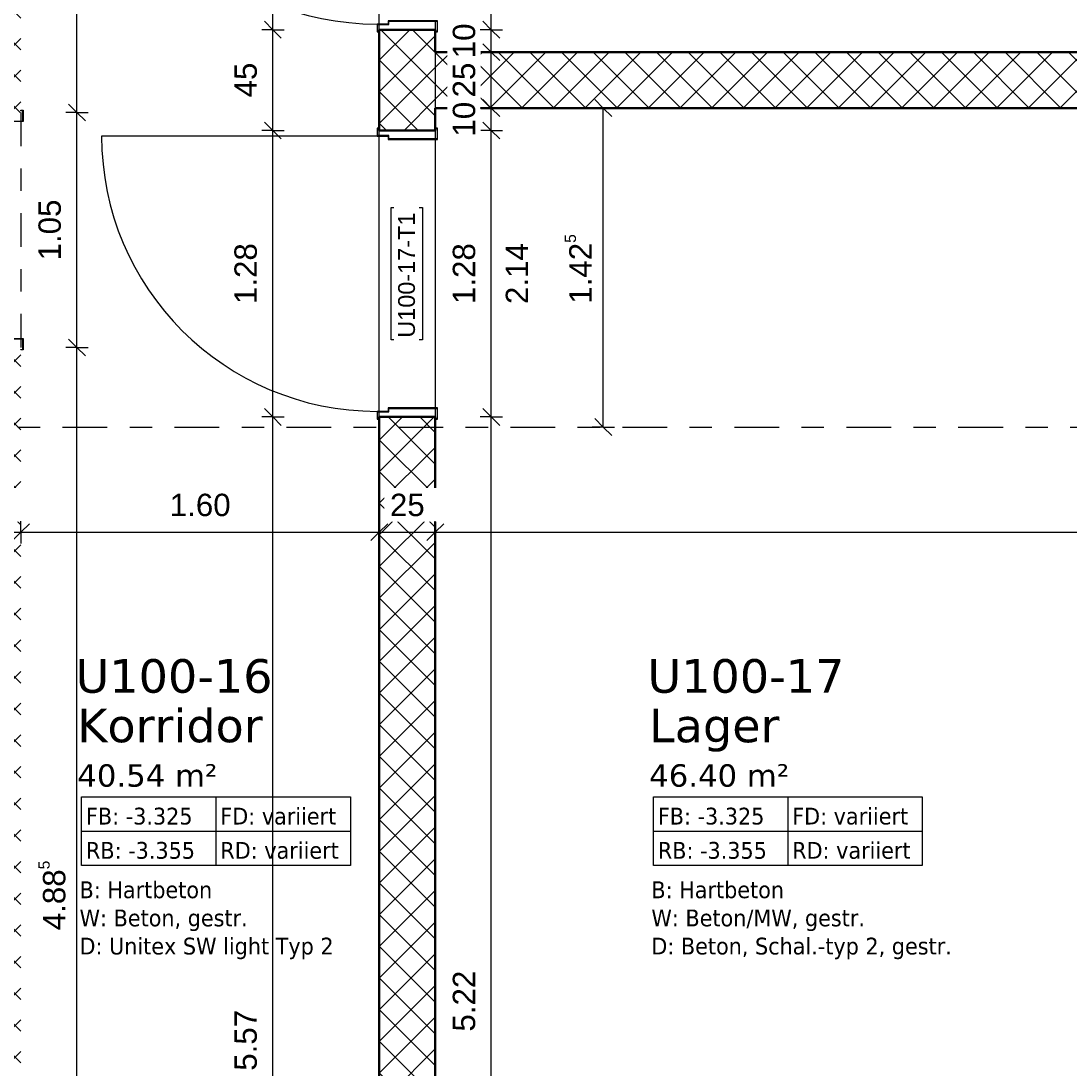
# Model space of a CAD drawing. Header units: metres. Extents: x -35.6 to 33, y -4 to 38.1.
# Drawn here: x 16.572 to 21.256, y 13.524 to 18.206 of the extents above; entities that cross this region are included whole.
import ezdxf

# ---------------------------------------------------------------- set-up
doc = ezdxf.new("R2010")
doc.units = ezdxf.units.M
doc.linetypes.add('_Rasterlinie_', pattern=[0.375, 0.2, -0.05, 0.075, -0.05])
doc.linetypes.add('Grundrissdarstellung Sturz', pattern=[0.25, 0.15, -0.05, 0, -0.05])
for name, color, linetype, lineweight in [('A-____-____-DIMS', 7, 'Continuous', 5), ('A-____-____-DIMS-50', 7, 'Continuous', 5), ('A-AREA-____-IDEN', 7, 'Continuous', 5), ('A-DOOR-____-IDEN', 7, 'Continuous', 5), ('A-DOOR-____-OTLN', 7, 'Continuous', 9), ('A-DOOR-FRAM-MCUT', 7, 'Continuous', 9), ('A-DOOR-OPNG-OTLN', 7, 'Continuous', 9), ('A-FLOR-____-OTLN', 7, 'Continuous', 9), ('A-WALL-____-MCUT', 7, 'Continuous', 35), ('A-WALL-____-PATT', 7, 'Continuous', 35), ('S-GRID-____-OTLN', 7, 'Continuous', 5)]:
    doc.layers.add(name, color=color, linetype=linetype, lineweight=lineweight)
doc.styles.add('Arial', font='arial.ttf', dxfattribs={"height": 0.1})
doc.styles.add('Arial_1', font='arial.ttf', dxfattribs={"height": 0.075})
doc.styles.add('Verdana_2', font='verdana.ttf', dxfattribs={"height": 0.1})
doc.styles.add('Verdana_3', font='verdana.ttf', dxfattribs={"width": 0.9, "height": 0.075})
doc.styles.add('Verdana_4', font='verdana.ttf', dxfattribs={"height": 0.15})
doc.dimstyles.new('Arial_2_00mm_fein', dxfattribs={"dimscale": 0.3048, "dimtxt": 0.102026, "dimasz": 0.246063, "dimexe": 0.164042, "dimexo": 0.0625, "dimgap": 0.123031, "dimtad": 1, "dimdec": 1, "dimlfac": 100, "dimrnd": 0.5, "dimdsep": 46, "dimtxsty": 'Arial', "dimblk1": 'OBLIQUE', "dimblk2": 'OBLIQUE', "dimsah": 1, "dimcen": 0.09, "dimazin": 0, "dimtfac": 1, "dimtdec": 4, "dimtix": 1, "dimtmove": 0, "dimatfit": 3, "dimfxl": 0.164042, "dimfxlon": 1, "dimtvp": 1, "dimtfill": 1, "dimtolj": 1, "dimtzin": 0, "dimarcsym": 2})
doc.dimstyles.new('Arial_2_00mm_fein_2', dxfattribs={"dimscale": 0.3048, "dimtxt": 0.102026, "dimasz": 0.246063, "dimexe": 0.164042, "dimexo": 0.0625, "dimgap": 0.123031, "dimtad": 1, "dimrnd": 0.005, "dimzin": 0, "dimdsep": 46, "dimtxsty": 'Arial', "dimblk1": 'OBLIQUE', "dimblk2": 'OBLIQUE', "dimsah": 1, "dimcen": 0.09, "dimazin": 0, "dimtfac": 1, "dimtdec": 4, "dimtix": 1, "dimtmove": 0, "dimatfit": 3, "dimfxl": 0.164042, "dimfxlon": 1, "dimtvp": 1, "dimtfill": 1, "dimtolj": 1, "dimtzin": 0, "dimarcsym": 2})
doc.dimstyles.new('SUB_Rohbau_fein', dxfattribs={"dimscale": 0.3048, "dimtxt": 0.102026, "dimasz": 0.246063, "dimexe": 0.164042, "dimexo": 0.0625, "dimgap": 0.123031, "dimtad": 1, "dimdec": 1, "dimlfac": 100, "dimrnd": 0.5, "dimdsep": 46, "dimtxsty": 'Arial', "dimblk1": 'OBLIQUE', "dimblk2": 'OBLIQUE', "dimsah": 1, "dimcen": 0.09, "dimazin": 0, "dimtfac": 1, "dimtdec": 4, "dimtix": 1, "dimtmove": 0, "dimatfit": 3, "dimfxl": 0.164042, "dimfxlon": 1, "dimtvp": 1, "dimtfill": 1, "dimtolj": 1, "dimtzin": 0, "dimarcsym": 2})
doc.dimstyles.new('SUB_Rohbau_fein_1', dxfattribs={"dimscale": 0.3048, "dimtxt": 0.102026, "dimasz": 0.246063, "dimexe": 0.164042, "dimexo": 0.0625, "dimgap": 0.123031, "dimtad": 1, "dimrnd": 0.005, "dimzin": 0, "dimdsep": 46, "dimtxsty": 'Arial', "dimblk1": 'OBLIQUE', "dimblk2": 'OBLIQUE', "dimsah": 1, "dimcen": 0.09, "dimazin": 0, "dimtfac": 1, "dimtdec": 4, "dimtix": 1, "dimtmove": 0, "dimatfit": 3, "dimfxl": 0.164042, "dimfxlon": 1, "dimtvp": 1, "dimtfill": 1, "dimtolj": 1, "dimtzin": 0, "dimarcsym": 2})
doc.dimstyles.new('SUB_Rohbau_fein_7', dxfattribs={"dimscale": 0.3048, "dimtxt": 0.102026, "dimasz": 0.246063, "dimexe": 0.164042, "dimexo": 0.0625, "dimgap": 0.123031, "dimtad": 1, "dimrnd": 0.005, "dimzin": 0, "dimdsep": 46, "dimtxsty": 'Arial', "dimblk1": 'OBLIQUE', "dimblk2": 'OBLIQUE', "dimsah": 1, "dimcen": 0.09, "dimazin": 0, "dimtfac": 1, "dimtdec": 4, "dimtix": 1, "dimtmove": 0, "dimatfit": 3, "dimfxl": 0.164042, "dimfxlon": 1, "dimtvp": 1, "dimtfill": 1, "dimtolj": 1, "dimtzin": 0, "dimarcsym": 2})
pattern_1 = [(45, (0, 0), (-0.07071068, 0.07071068), []), (135, (0, 0), (-0.07071068, -0.07071068), [])]

# ---------------------------------------------------------------- blocks, each defined once
blk = doc.blocks.new('TU DF 1 - Stahlzarge - stumpf einschlagend - ML - 1050 x 2140 - E30-selbstschliessend-31610304--01_UG_OK_FFB_AF_ro')
at = {"layer": 'A-DOOR-____-OTLN', "linetype": 'Grundrissdarstellung Sturz'}
for p, q in [((-0.525, 0.125), (0.525, 0.125)), ((-0.525, -0.125), (0.525, -0.125))]:
    blk.add_line(p, q, dxfattribs=at)
at = {"layer": 'A-DOOR-FRAM-MCUT'}
for p, q in [((-0.535, 0.135), (-0.485, 0.135)), ((-0.535, 0.125), (-0.535, 0.135)), ((-0.533, 0.125), (-0.535, 0.125)), ((-0.533, 0.133), (-0.533, 0.125)), ((-0.487, 0.133), (-0.533, 0.133)), ((-0.487, -0.083), (-0.487, 0.133)), ((-0.485, 0.135), (-0.485, -0.085)), ((0.485, 0.135), (0.535, 0.135)), ((0.485, -0.085), (0.485, 0.135)), ((0.487, 0.133), (0.487, -0.083)), ((0.533, 0.133), (0.487, 0.133)), ((0.533, 0.125), (0.533, 0.133)), ((0.535, 0.125), (0.533, 0.125)), ((0.535, 0.135), (0.535, 0.125)), ((-0.502, -0.083), (-0.487, -0.083)), ((-0.502, -0.133), (-0.502, -0.083)), ((-0.5, -0.085), (-0.5, -0.135)), ((-0.485, -0.085), (-0.5, -0.085)), ((0.5, -0.085), (0.485, -0.085)), ((0.487, -0.083), (0.502, -0.083)), ((0.5, -0.135), (0.5, -0.085)), ((0.502, -0.083), (0.502, -0.133)), ((-0.535, -0.125), (-0.533, -0.125)), ((-0.535, -0.135), (-0.535, -0.125)), ((-0.5, -0.135), (-0.535, -0.135)), ((-0.533, -0.125), (-0.533, -0.133)), ((-0.533, -0.133), (-0.502, -0.133)), ((0.535, -0.135), (0.5, -0.135)), ((0.502, -0.133), (0.533, -0.133)), ((0.533, -0.125), (0.535, -0.125)), ((0.533, -0.133), (0.533, -0.125)), ((0.535, -0.125), (0.535, -0.135))]:
    blk.add_line(p, q, dxfattribs=at)
at = {"layer": 'A-DOOR-OPNG-OTLN'}
blk.add_line((0.5, -0.135), (0.5, -1.135), dxfattribs=at)
blk.add_arc((0.5, -0.135), 1, 180, 270, dxfattribs=at)
blk = doc.blocks.new('TU DF 1 - Stahlzarge - stumpf einschlagend - ML - 1280 x 2140 - EI30-31636227--01_UG_OK_FFB_AF_ro')
at = {"layer": 'A-DOOR-FRAM-MCUT'}
for p, q in [((-0.615, 0.135), (-0.65, 0.135)), ((-0.65, 0.135), (-0.65, 0.125)), ((-0.65, 0.125), (-0.648, 0.125)), ((-0.648, 0.125), (-0.648, 0.133)), ((-0.648, 0.133), (-0.617, 0.133)), ((-0.617, 0.133), (-0.617, 0.083)), ((-0.615, 0.085), (-0.615, 0.135)), ((0.65, 0.135), (0.615, 0.135)), ((0.615, 0.135), (0.615, 0.085)), ((0.617, 0.083), (0.617, 0.133)), ((0.617, 0.133), (0.648, 0.133)), ((0.648, 0.133), (0.648, 0.125)), ((0.648, 0.125), (0.65, 0.125)), ((0.65, 0.125), (0.65, 0.135)), ((-0.617, 0.083), (-0.602, 0.083)), ((-0.6, 0.085), (-0.615, 0.085)), ((-0.602, 0.083), (-0.602, -0.133)), ((-0.6, -0.135), (-0.6, 0.085)), ((0.615, 0.085), (0.6, 0.085)), ((0.6, 0.085), (0.6, -0.135)), ((0.602, -0.133), (0.602, 0.083)), ((0.602, 0.083), (0.617, 0.083)), ((-0.648, -0.125), (-0.65, -0.125)), ((-0.65, -0.125), (-0.65, -0.135)), ((-0.65, -0.135), (-0.6, -0.135)), ((-0.648, -0.133), (-0.648, -0.125)), ((-0.602, -0.133), (-0.648, -0.133)), ((0.6, -0.135), (0.65, -0.135)), ((0.648, -0.133), (0.602, -0.133)), ((0.65, -0.125), (0.648, -0.125)), ((0.648, -0.125), (0.648, -0.133)), ((0.65, -0.135), (0.65, -0.125))]:
    blk.add_line(p, q, dxfattribs=at)
at = {"layer": 'A-DOOR-OPNG-OTLN'}
blk.add_line((0.615, 0.135), (0.615, 1.365), dxfattribs=at)
blk.add_arc((0.615, 0.135), 1.23, 90, 180, dxfattribs=at)
blk = doc.blocks.new('Beschriftung_Räume-SUB - OK_varriert-31033571--01_UG_OK_FFB_AF_ro')
at = {"layer": 'A-AREA-____-IDEN'}
for p, q in [((0, -0.01263), (0.024, -0.01263)), ((0, -0.018752), (0, -0.01263)), ((0.012, -0.01263), (0.012, -0.018752)), ((0.024, -0.01263), (0.024, -0.018752)), ((0, -0.015691), (0.024, -0.015691)), ((0.024, -0.018752), (0, -0.018752))]:
    blk.add_line(p, q, dxfattribs=at)
blk = doc.blocks.new('DIMBLOCK318--01_UG_OK_FFB_AF_ro')
at = {"layer": 'A-____-____-DIMS-50'}
for p, q in [((18.672, 16.4366), (18.6345, 16.4741)), ((18.672, 16.4366), (18.622, 16.4366)), ((18.672, 11.2166), (18.672, 16.4366)), ((18.672, 16.4366), (18.7095, 16.3991)), ((18.672, 16.4366), (18.722, 16.4366)), ((18.672, 11.2166), (18.6345, 11.2541)), ((18.672, 11.2166), (18.622, 11.2166)), ((18.672, 11.2166), (18.7095, 11.1791)), ((18.672, 11.2166), (18.722, 11.2166))]:
    blk.add_line(p, q, dxfattribs=at)
at = {"layer": 'A-____-____-DIMS-50', "color": 0, "insert": (18.5, 13.6909), "char_height": 0.1, "width": 0.325653, "attachment_point": 1, "rotation": 90, "line_spacing_factor": 0.941778, "style": 'Arial', "bg_fill": 3, "box_fill_scale": 1.25, "bg_fill_color": 256, "bg_fill_true_color": 13158600, "bg_fill_transparency": 0}
blk.add_mtext('5.22', dxfattribs=at)
blk = doc.blocks.new('_Oblique')
at = {"color": 0, "linetype": 'ByBlock', "lineweight": -2}
blk.add_line((-0.5, -0.5), (0.5, 0.5), dxfattribs=at)
blk = doc.blocks.new('DIMBLOCK319--01_UG_OK_FFB_AF_ro')
at = {"layer": 'A-____-____-DIMS-50'}
for p, q in [((18.672, 17.7166), (18.6345, 17.7541)), ((18.672, 17.7166), (18.622, 17.7166)), ((18.672, 16.4366), (18.672, 17.7166)), ((18.672, 17.7166), (18.7095, 17.6791)), ((18.672, 17.7166), (18.722, 17.7166)), ((18.672, 16.4366), (18.6345, 16.4741)), ((18.672, 16.4366), (18.622, 16.4366)), ((18.672, 16.4366), (18.7095, 16.3991)), ((18.672, 16.4366), (18.722, 16.4366))]:
    blk.add_line(p, q, dxfattribs=at)
at = {"layer": 'A-____-____-DIMS-50', "color": 0, "char_height": 0.1, "width": 0.325653, "attachment_point": 1, "rotation": 90, "line_spacing_factor": 0.941778, "style": 'Arial', "bg_fill": 3, "box_fill_scale": 1.25, "bg_fill_color": 256, "bg_fill_true_color": 13158600, "bg_fill_transparency": 0}
for s, insert in [('1.28', (18.5, 16.9409)), ('2.14', (18.7366, 16.9409))]:
    blk.add_mtext(s, dxfattribs=dict(at, insert=insert))
blk = doc.blocks.new('DIMBLOCK320--01_UG_OK_FFB_AF_ro')
at = {"layer": 'A-____-____-DIMS-50'}
for p, q in [((18.672, 17.8166), (18.6345, 17.8541)), ((18.672, 17.8166), (18.622, 17.8166)), ((18.672, 17.7166), (18.672, 17.8166)), ((18.672, 17.8166), (18.7095, 17.7791)), ((18.672, 17.8166), (18.722, 17.8166)), ((18.672, 17.7166), (18.6345, 17.7541)), ((18.672, 17.7166), (18.622, 17.7166)), ((18.672, 17.7166), (18.7095, 17.6791)), ((18.672, 17.7166), (18.722, 17.7166))]:
    blk.add_line(p, q, dxfattribs=at)
at = {"layer": 'A-____-____-DIMS-50', "color": 0, "insert": (18.5, 17.689), "char_height": 0.1, "width": 0.186088, "attachment_point": 1, "rotation": 90, "line_spacing_factor": 0.941778, "style": 'Arial', "bg_fill": 3, "box_fill_scale": 1.25, "bg_fill_color": 256, "bg_fill_true_color": 13158600, "bg_fill_transparency": 0}
blk.add_mtext('10', dxfattribs=at)
blk = doc.blocks.new('DIMBLOCK321--01_UG_OK_FFB_AF_ro')
at = {"layer": 'A-____-____-DIMS-50'}
for p, q in [((18.672, 18.0666), (18.6345, 18.1041)), ((18.672, 18.0666), (18.622, 18.0666)), ((18.672, 17.8166), (18.672, 18.0666)), ((18.672, 18.0666), (18.7095, 18.0291)), ((18.672, 18.0666), (18.722, 18.0666)), ((18.672, 17.8166), (18.6345, 17.8541)), ((18.672, 17.8166), (18.622, 17.8166)), ((18.672, 17.8166), (18.7095, 17.7791)), ((18.672, 17.8166), (18.722, 17.8166))]:
    blk.add_line(p, q, dxfattribs=at)
at = {"layer": 'A-____-____-DIMS-50', "color": 0, "insert": (18.5, 17.864), "char_height": 0.1, "width": 0.186088, "attachment_point": 1, "rotation": 90, "line_spacing_factor": 0.941778, "style": 'Arial', "bg_fill": 3, "box_fill_scale": 1.25, "bg_fill_color": 256, "bg_fill_true_color": 13158600, "bg_fill_transparency": 0}
blk.add_mtext('25', dxfattribs=at)
blk = doc.blocks.new('DIMBLOCK322--01_UG_OK_FFB_AF_ro')
at = {"layer": 'A-____-____-DIMS-50'}
for p, q in [((18.672, 18.1666), (18.6345, 18.2041)), ((18.672, 18.1666), (18.622, 18.1666)), ((18.672, 18.0666), (18.672, 18.1666)), ((18.672, 18.1666), (18.7095, 18.1291)), ((18.672, 18.1666), (18.722, 18.1666)), ((18.672, 18.0666), (18.6345, 18.1041)), ((18.672, 18.0666), (18.622, 18.0666)), ((18.672, 18.0666), (18.7095, 18.0291)), ((18.672, 18.0666), (18.722, 18.0666))]:
    blk.add_line(p, q, dxfattribs=at)
at = {"layer": 'A-____-____-DIMS-50', "color": 0, "insert": (18.5, 18.039), "char_height": 0.1, "width": 0.186088, "attachment_point": 1, "rotation": 90, "line_spacing_factor": 0.941778, "style": 'Arial', "bg_fill": 3, "box_fill_scale": 1.25, "bg_fill_color": 256, "bg_fill_true_color": 13158600, "bg_fill_transparency": 0}
blk.add_mtext('10', dxfattribs=at)
blk = doc.blocks.new('DIMBLOCK323--01_UG_OK_FFB_AF_ro')
at = {"layer": 'A-____-____-DIMS-50'}
for p, q in [((18.672, 19.4466), (18.622, 19.4466)), ((18.672, 19.4466), (18.6345, 19.4841)), ((18.672, 18.1666), (18.672, 19.4466)), ((18.672, 19.4466), (18.7095, 19.4091)), ((18.672, 19.4466), (18.722, 19.4466)), ((18.672, 18.1666), (18.6345, 18.2041)), ((18.672, 18.1666), (18.622, 18.1666)), ((18.672, 18.1666), (18.7095, 18.1291)), ((18.672, 18.1666), (18.722, 18.1666))]:
    blk.add_line(p, q, dxfattribs=at)
at = {"layer": 'A-____-____-DIMS-50', "color": 0, "char_height": 0.1, "width": 0.325653, "attachment_point": 1, "rotation": 90, "line_spacing_factor": 0.941778, "style": 'Arial', "bg_fill": 3, "box_fill_scale": 1.25, "bg_fill_color": 256, "bg_fill_true_color": 13158600, "bg_fill_transparency": 0}
for s, insert in [('1.28', (18.5, 18.6709)), ('2.14', (18.7366, 18.6709))]:
    blk.add_mtext(s, dxfattribs=dict(at, insert=insert))
blk = doc.blocks.new('DIMBLOCK335--01_UG_OK_FFB_AF_ro')
at = {"layer": 'A-____-____-DIMS-50'}
for p, q in [((17.697, 16.4366), (17.6595, 16.4741)), ((17.697, 16.4366), (17.647, 16.4366)), ((17.697, 10.8666), (17.697, 16.4366)), ((17.697, 16.4366), (17.7345, 16.3991)), ((17.697, 16.4366), (17.747, 16.4366)), ((17.697, 10.8666), (17.6595, 10.9041)), ((17.697, 10.8666), (17.647, 10.8666)), ((17.697, 10.8666), (17.7345, 10.8291)), ((17.697, 10.8666), (17.747, 10.8666))]:
    blk.add_line(p, q, dxfattribs=at)
at = {"layer": 'A-____-____-DIMS-50', "color": 0, "insert": (17.525, 13.5159), "char_height": 0.1, "width": 0.325653, "attachment_point": 1, "rotation": 90, "line_spacing_factor": 0.941778, "style": 'Arial', "bg_fill": 3, "box_fill_scale": 1.25, "bg_fill_color": 256, "bg_fill_true_color": 13158600, "bg_fill_transparency": 0}
blk.add_mtext('5.57', dxfattribs=at)
blk = doc.blocks.new('DIMBLOCK336--01_UG_OK_FFB_AF_ro')
at = {"layer": 'A-____-____-DIMS-50'}
for p, q in [((17.697, 17.7166), (17.6595, 17.7541)), ((17.697, 17.7166), (17.647, 17.7166)), ((17.697, 16.4366), (17.697, 17.7166)), ((17.697, 17.7166), (17.7345, 17.6791)), ((17.697, 17.7166), (17.747, 17.7166)), ((17.697, 16.4366), (17.6595, 16.4741)), ((17.697, 16.4366), (17.647, 16.4366)), ((17.697, 16.4366), (17.7345, 16.3991)), ((17.697, 16.4366), (17.747, 16.4366))]:
    blk.add_line(p, q, dxfattribs=at)
at = {"layer": 'A-____-____-DIMS-50', "color": 0, "insert": (17.525, 16.9409), "char_height": 0.1, "width": 0.325653, "attachment_point": 1, "rotation": 90, "line_spacing_factor": 0.941778, "style": 'Arial', "bg_fill": 3, "box_fill_scale": 1.25, "bg_fill_color": 256, "bg_fill_true_color": 13158600, "bg_fill_transparency": 0}
blk.add_mtext('1.28', dxfattribs=at)
blk = doc.blocks.new('DIMBLOCK337--01_UG_OK_FFB_AF_ro')
at = {"layer": 'A-____-____-DIMS-50'}
for p, q in [((17.697, 18.1666), (17.6595, 18.2041)), ((17.697, 18.1666), (17.647, 18.1666)), ((17.697, 17.7166), (17.697, 18.1666)), ((17.697, 18.1666), (17.7345, 18.1291)), ((17.697, 18.1666), (17.747, 18.1666)), ((17.697, 17.7166), (17.6595, 17.7541)), ((17.697, 17.7166), (17.647, 17.7166)), ((17.697, 17.7166), (17.7345, 17.6791)), ((17.697, 17.7166), (17.747, 17.7166))]:
    blk.add_line(p, q, dxfattribs=at)
at = {"layer": 'A-____-____-DIMS-50', "color": 0, "insert": (17.525, 17.864), "char_height": 0.1, "width": 0.186088, "attachment_point": 1, "rotation": 90, "line_spacing_factor": 0.941778, "style": 'Arial', "bg_fill": 3, "box_fill_scale": 1.25, "bg_fill_color": 256, "bg_fill_true_color": 13158600, "bg_fill_transparency": 0}
blk.add_mtext('45', dxfattribs=at)
blk = doc.blocks.new('DIMBLOCK338--01_UG_OK_FFB_AF_ro')
at = {"layer": 'A-____-____-DIMS-50'}
for p, q in [((17.697, 19.4466), (17.647, 19.4466)), ((17.697, 19.4466), (17.6595, 19.4841)), ((17.697, 18.1666), (17.697, 19.4466)), ((17.697, 19.4466), (17.7345, 19.4091)), ((17.697, 19.4466), (17.747, 19.4466)), ((17.697, 18.1666), (17.6595, 18.2041)), ((17.697, 18.1666), (17.647, 18.1666)), ((17.697, 18.1666), (17.7345, 18.1291)), ((17.697, 18.1666), (17.747, 18.1666))]:
    blk.add_line(p, q, dxfattribs=at)
at = {"layer": 'A-____-____-DIMS-50', "color": 0, "insert": (17.525, 18.6709), "char_height": 0.1, "width": 0.325653, "attachment_point": 1, "rotation": 90, "line_spacing_factor": 0.941778, "style": 'Arial', "bg_fill": 3, "box_fill_scale": 1.25, "bg_fill_color": 256, "bg_fill_true_color": 13158600, "bg_fill_transparency": 0}
blk.add_mtext('1.28', dxfattribs=at)
blk = doc.blocks.new('DIMBLOCK344--01_UG_OK_FFB_AF_ro')
at = {"layer": 'A-____-____-DIMS-50'}
for p, q in [((16.822, 16.7466), (16.7845, 16.7841)), ((16.822, 16.7466), (16.772, 16.7466)), ((16.822, 11.8641), (16.822, 16.7466)), ((16.822, 16.7466), (16.8595, 16.7091)), ((16.822, 16.7466), (16.872, 16.7466)), ((16.822, 11.8641), (16.7845, 11.9016)), ((16.822, 11.8641), (16.772, 11.8641)), ((16.822, 11.8641), (16.8595, 11.8266)), ((16.822, 11.8641), (16.872, 11.8641))]:
    blk.add_line(p, q, dxfattribs=at)
at = {"layer": 'A-____-____-DIMS-50', "color": 0, "insert": (16.65, 14.1436), "char_height": 0.1, "width": 0.388091, "attachment_point": 1, "rotation": 90, "line_spacing_factor": 0.941778, "style": 'Arial', "bg_fill": 3, "box_fill_scale": 1.25, "bg_fill_color": 256, "bg_fill_true_color": 13158600, "bg_fill_transparency": 0}
blk.add_mtext('4.88\\A2\\H0.5x;\\S5^  ;\\H2x;', dxfattribs=at)
blk = doc.blocks.new('DIMBLOCK345--01_UG_OK_FFB_AF_ro')
at = {"layer": 'A-____-____-DIMS-50'}
for p, q in [((16.822, 17.7966), (16.7845, 17.8341)), ((16.822, 17.7966), (16.772, 17.7966)), ((16.822, 16.7466), (16.822, 17.7966)), ((16.822, 17.7966), (16.8595, 17.7591)), ((16.822, 17.7966), (16.872, 17.7966)), ((16.822, 16.7466), (16.7845, 16.7841)), ((16.822, 16.7466), (16.772, 16.7466)), ((16.822, 16.7466), (16.8595, 16.7091)), ((16.822, 16.7466), (16.872, 16.7466))]:
    blk.add_line(p, q, dxfattribs=at)
at = {"layer": 'A-____-____-DIMS-50', "color": 0, "insert": (16.65, 17.1359), "char_height": 0.1, "width": 0.325653, "attachment_point": 1, "rotation": 90, "line_spacing_factor": 0.941778, "style": 'Arial', "bg_fill": 3, "box_fill_scale": 1.25, "bg_fill_color": 256, "bg_fill_true_color": 13158600, "bg_fill_transparency": 0}
blk.add_mtext('1.05', dxfattribs=at)
blk = doc.blocks.new('DIMBLOCK346--01_UG_OK_FFB_AF_ro')
at = {"layer": 'A-____-____-DIMS-50'}
for p, q in [((16.822, 23.2866), (16.772, 23.2866)), ((16.822, 23.2866), (16.7845, 23.3241)), ((16.822, 17.7966), (16.822, 23.2866)), ((16.822, 23.2866), (16.8595, 23.2491)), ((16.822, 23.2866), (16.872, 23.2866)), ((16.822, 17.7966), (16.7845, 17.8341)), ((16.822, 17.7966), (16.772, 17.7966)), ((16.822, 17.7966), (16.8595, 17.7591)), ((16.822, 17.7966), (16.872, 17.7966))]:
    blk.add_line(p, q, dxfattribs=at)
at = {"layer": 'A-____-____-DIMS-50', "color": 0, "insert": (16.65, 20.4059), "char_height": 0.1, "width": 0.325653, "attachment_point": 1, "rotation": 90, "line_spacing_factor": 0.941778, "style": 'Arial', "bg_fill": 3, "box_fill_scale": 1.25, "bg_fill_color": 256, "bg_fill_true_color": 13158600, "bg_fill_transparency": 0}
blk.add_mtext('5.49', dxfattribs=at)
blk = doc.blocks.new('DIMBLOCK860--01_UG_OK_FFB_AF_ro')
at = {"layer": 'A-____-____-DIMS-50'}
for p, q in [((16.322, 15.9216), (16.322, 15.9716)), ((16.322, 15.9216), (16.3595, 15.9591)), ((16.572, 15.9216), (16.572, 15.9716)), ((16.572, 15.9216), (16.6095, 15.9591)), ((16.322, 15.9216), (16.2845, 15.8841)), ((16.322, 15.9216), (16.572, 15.9216)), ((16.322, 15.9216), (16.322, 15.8716)), ((16.572, 15.9216), (16.5345, 15.8841)), ((16.572, 15.9216), (16.572, 15.8716))]:
    blk.add_line(p, q, dxfattribs=at)
at = {"layer": 'A-____-____-DIMS-50', "color": 0, "insert": (16.3694, 16.0936), "char_height": 0.1, "width": 0.186088, "attachment_point": 1, "line_spacing_factor": 0.941778, "style": 'Arial', "bg_fill": 3, "box_fill_scale": 1.25, "bg_fill_color": 256, "bg_fill_true_color": 13158600, "bg_fill_transparency": 0}
blk.add_mtext('25', dxfattribs=at)
blk = doc.blocks.new('DIMBLOCK861--01_UG_OK_FFB_AF_ro')
at = {"layer": 'A-____-____-DIMS-50'}
for p, q in [((16.572, 15.9216), (16.572, 15.9716)), ((16.572, 15.9216), (16.6095, 15.9591)), ((18.172, 15.9216), (18.172, 15.9716)), ((18.172, 15.9216), (18.2095, 15.9591)), ((16.572, 15.9216), (16.5345, 15.8841)), ((16.572, 15.9216), (18.172, 15.9216)), ((16.572, 15.9216), (16.572, 15.8716)), ((18.172, 15.9216), (18.1345, 15.8841)), ((18.172, 15.9216), (18.172, 15.8716))]:
    blk.add_line(p, q, dxfattribs=at)
at = {"layer": 'A-____-____-DIMS-50', "color": 0, "insert": (17.2363, 16.0936), "char_height": 0.1, "width": 0.325653, "attachment_point": 1, "line_spacing_factor": 0.941778, "style": 'Arial', "bg_fill": 3, "box_fill_scale": 1.25, "bg_fill_color": 256, "bg_fill_true_color": 13158600, "bg_fill_transparency": 0}
blk.add_mtext('1.60', dxfattribs=at)
blk = doc.blocks.new('DIMBLOCK862--01_UG_OK_FFB_AF_ro')
at = {"layer": 'A-____-____-DIMS-50'}
for p, q in [((18.172, 15.9216), (18.172, 15.9716)), ((18.172, 15.9216), (18.2095, 15.9591)), ((18.422, 15.9216), (18.422, 15.9716)), ((18.422, 15.9216), (18.4595, 15.9591)), ((18.172, 15.9216), (18.1345, 15.8841)), ((18.172, 15.9216), (18.422, 15.9216)), ((18.172, 15.9216), (18.172, 15.8716)), ((18.422, 15.9216), (18.3845, 15.8841)), ((18.422, 15.9216), (18.422, 15.8716))]:
    blk.add_line(p, q, dxfattribs=at)
at = {"layer": 'A-____-____-DIMS-50', "color": 0, "insert": (18.2194, 16.0936), "char_height": 0.1, "width": 0.186088, "attachment_point": 1, "line_spacing_factor": 0.941778, "style": 'Arial', "bg_fill": 3, "box_fill_scale": 1.25, "bg_fill_color": 256, "bg_fill_true_color": 13158600, "bg_fill_transparency": 0}
blk.add_mtext('25', dxfattribs=at)
blk = doc.blocks.new('DIMBLOCK863--01_UG_OK_FFB_AF_ro')
at = {"layer": 'A-____-____-DIMS-50'}
for p, q in [((18.422, 15.9216), (18.422, 15.9716)), ((18.422, 15.9216), (18.4595, 15.9591)), ((25.452, 15.9216), (25.452, 15.9716)), ((25.452, 15.9216), (25.4895, 15.9591)), ((18.422, 15.9216), (18.3845, 15.8841)), ((18.422, 15.9216), (25.452, 15.9216)), ((18.422, 15.9216), (18.422, 15.8716)), ((25.452, 15.9216), (25.4145, 15.8841)), ((25.452, 15.9216), (25.452, 15.8716))]:
    blk.add_line(p, q, dxfattribs=at)
at = {"layer": 'A-____-____-DIMS-50', "color": 0, "insert": (21.8013, 16.0936), "char_height": 0.1, "width": 0.325653, "attachment_point": 1, "line_spacing_factor": 0.941778, "style": 'Arial', "bg_fill": 3, "box_fill_scale": 1.25, "bg_fill_color": 256, "bg_fill_true_color": 13158600, "bg_fill_transparency": 0}
blk.add_mtext('7.03', dxfattribs=at)
blk = doc.blocks.new('DIMBLOCK1303--01_UG_OK_FFB_AF_ro')
at = {"layer": 'A-____-____-DIMS-50'}
for p, q in [((19.172, 17.8166), (19.1345, 17.8541)), ((19.172, 17.8166), (19.122, 17.8166)), ((19.172, 16.3916), (19.172, 17.8166)), ((19.172, 17.8166), (19.2095, 17.7791)), ((19.172, 17.8166), (19.222, 17.8166)), ((19.172, 16.3916), (19.1345, 16.4291)), ((19.172, 16.3916), (19.122, 16.3916)), ((19.172, 16.3916), (19.2095, 16.3541)), ((19.172, 16.3916), (19.222, 16.3916))]:
    blk.add_line(p, q, dxfattribs=at)
at = {"layer": 'A-____-____-DIMS-50', "color": 0, "insert": (19, 16.9424), "char_height": 0.1, "width": 0.388091, "attachment_point": 1, "rotation": 90, "line_spacing_factor": 0.941778, "style": 'Arial', "bg_fill": 3, "box_fill_scale": 1.25, "bg_fill_color": 256, "bg_fill_true_color": 13158600, "bg_fill_transparency": 0}
blk.add_mtext('1.42\\A2\\H0.5x;\\S5^  ;\\H2x;', dxfattribs=at)

msp = doc.modelspace()

# ---------------------------------------------------------------- hatches: boundary and pattern name
at = {"layer": 'A-WALL-____-PATT', "lineweight": 9}
h = msp.add_hatch(dxfattribs=at)
h.set_pattern_fill('FP_1', color=256, style=0, pattern_type=2)
h.set_pattern_definition(pattern_1)
h.paths.add_polyline_path([(18.2388, 11.2166), (18.422, 11.2166), (18.422, 16.4366), (18.172, 16.4366), (18.172, 11.2166)])
h.paths.add_polyline_path([(18.2819, 17.7166), (18.422, 17.7166), (18.422, 18.1666), (18.172, 18.1666), (18.172, 17.7166)])
h.paths.add_polyline_path([(18.2819, 19.4466), (18.422, 19.4466), (18.422, 23.2866), (18.172, 23.2866), (18.172, 19.4466)])
h = msp.add_hatch(dxfattribs=at)
h.set_pattern_fill('FP_1', color=256, style=0, pattern_type=2)
h.set_pattern_definition(pattern_1)
h.paths.add_polyline_path([(16.4346, 7.0516), (16.572, 7.0516), (16.572, 10.8141), (16.322, 10.8141), (16.322, 7.0516)])
h.paths.add_polyline_path([(16.322, 11.8641), (16.572, 11.8641), (16.572, 16.7466), (16.322, 16.7466), (16.322, 11.9141)])
h.paths.add_polyline_path([(16.572, 17.7966), (16.572, 19.7466), (16.322, 19.7466), (16.322, 17.7966)])
h = msp.add_hatch(dxfattribs=at)
h.set_pattern_fill('FP_1', color=256, style=0, pattern_type=2)
h.set_pattern_definition(pattern_1)
h.paths.add_polyline_path([(25.452, 17.8166), (25.452, 18.0666), (18.422, 18.0666), (18.422, 17.8166), (25.4462, 17.8166)])

# ---------------------------------------------------------------- linework, layer by layer
at = {"layer": 'A-DOOR-____-IDEN', "flags": 128}
msp.add_lwpolyline([(18.2252, 16.7805), (18.2252, 17.3725), (18.3642, 17.3725), (18.3642, 16.7805)], close=True, dxfattribs=at)
at = {"layer": 'A-FLOR-____-OTLN'}
for p, q in [((18.172, 18.1916), (18.172, 19.4216)), ((18.172, 18.1666), (18.172, 18.1896)), ((18.422, 18.2046), (18.422, 18.1666)), ((18.172, 17.6936), (18.172, 17.7166)), ((18.422, 17.7166), (18.422, 17.6786)), ((18.172, 16.4616), (18.172, 17.6916)), ((18.422, 17.6766), (18.422, 16.4765)), ((18.172, 16.4366), (18.172, 16.4596)), ((18.422, 16.4746), (18.422, 16.4366))]:
    msp.add_line(p, q, dxfattribs=at)
at = {"layer": 'A-WALL-____-MCUT'}
for p, q in [((18.422, 18.1666), (18.172, 18.1666)), ((18.172, 18.1666), (18.172, 17.7166)), ((18.422, 18.0666), (18.422, 18.1666)), ((25.452, 18.0666), (18.422, 18.0666)), ((18.422, 17.8166), (25.452, 17.8166)), ((18.422, 17.7166), (18.422, 17.8166)), ((18.172, 17.7166), (18.422, 17.7166)), ((18.422, 16.4366), (18.172, 16.4366)), ((18.172, 16.4366), (18.172, 10.8666)), ((18.422, 11.2166), (18.422, 16.4366))]:
    msp.add_line(p, q, dxfattribs=at)
at = {"layer": 'A-WALL-____-MCUT', "lineweight": 9}
msp.add_line((18.422, 18.0666), (18.422, 17.8166), dxfattribs=at)
at = {"layer": 'S-GRID-____-OTLN', "color": 8, "linetype": '_Rasterlinie_', "true_color": 0x808080}
msp.add_line((-33.7426, 16.3916), (27.9515, 16.3916), dxfattribs=at)

# ---------------------------------------------------------------- block references
at = {"layer": 'A-AREA-____-IDEN', "xscale": 49.99999999999998, "yscale": 49.99999999999998, "zscale": 49.99999999999998}
for p in [(16.8427, 15.3704), (19.3961, 15.3704)]:
    msp.add_blockref('Beschriftung_Räume-SUB - OK_varriert-31033571--01_UG_OK_FFB_AF_ro', p, dxfattribs=at)
at = {"layer": 'A-DOOR-____-OTLN'}
for name, p, rotation in [('TU DF 1 - Stahlzarge - stumpf einschlagend - ML - 1280 x 2140 - EI30-31636227--01_UG_OK_FFB_AF_ro', (18.297, 18.8066), 89.99999999999991), ('TU DF 1 - Stahlzarge - stumpf einschlagend - ML - 1050 x 2140 - E30-selbstschliessend-31610304--01_UG_OK_FFB_AF_ro', (16.447, 17.2716), 270), ('TU DF 1 - Stahlzarge - stumpf einschlagend - ML - 1280 x 2140 - EI30-31636227--01_UG_OK_FFB_AF_ro', (18.297, 17.0766), 89.99999999999991)]:
    msp.add_blockref(name, p, dxfattribs=dict(at, rotation=rotation))

# ---------------------------------------------------------------- texts
at = {"layer": 'A-AREA-____-IDEN', "attachment_point": 1}
for s, insert, char_height, width, style in [('U100-16', (16.8158, 15.3547), 0.15, 1.074261, 'Verdana_4'), ('U100-17', (19.3693, 15.3547), 0.15, 1.074261, 'Verdana_4'), ('Korridor', (16.823, 15.1335), 0.15, 1.002109, 'Verdana_4'), ('Lager', (19.3764, 15.1335), 0.15, 0.685443, 'Verdana_4'), ('40.54 m²', (16.8235, 14.885), 0.1, 0.817721, 'Verdana_2'), ('46.40 m²', (19.3769, 14.885), 0.1, 0.817721, 'Verdana_2'), ('FB: -3.325', (16.8622, 14.6909), 0.075, 0.624114, 'Verdana_3'), ('FD: variiert', (17.4622, 14.6909), 0.075, 0.667405, 'Verdana_3'), ('FB: -3.325', (19.4156, 14.6909), 0.075, 0.624114, 'Verdana_3'), ('FD: variiert', (20.0156, 14.6909), 0.075, 0.667405, 'Verdana_3'), ('RB: -3.355', (16.8622, 14.5379), 0.075, 0.638544, 'Verdana_3'), ('RD: variiert', (17.4622, 14.5379), 0.075, 0.681835, 'Verdana_3'), ('RB: -3.355', (19.4156, 14.5379), 0.075, 0.638544, 'Verdana_3'), ('RD: variiert', (20.0156, 14.5379), 0.075, 0.681835, 'Verdana_3'), ('B: Hartbeton', (16.8334, 14.3617), 0.075, 0.753987, 'Verdana_3'), ('B: Hartbeton', (19.3868, 14.3617), 0.075, 0.753987, 'Verdana_3'), ('W: Beton, gestr.', (16.8334, 14.236), 0.075, 0.970443, 'Verdana_3'), ('W: Beton/MW, gestr.', (19.3868, 14.236), 0.075, 1.237405, 'Verdana_3'), ('D: Unitex SW light Typ 2', (16.8334, 14.1103), 0.075, 1.450253, 'Verdana_3'), ('D: Beton, Schal.-typ 2, gestr.', (19.3868, 14.1103), 0.075, 1.73886, 'Verdana_3')]:
    msp.add_mtext(s, dxfattribs=dict(at, insert=insert, char_height=char_height, width=width, style=style))

# ---------------------------------------------------------------- next in the draw order: texts
at = {"layer": 'A-DOOR-____-IDEN', "insert": (18.2561, 16.7905), "char_height": 0.075, "width": 0.689451, "attachment_point": 1, "rotation": 90, "style": 'Arial_1', "bg_fill": 3, "box_fill_scale": 1.25, "bg_fill_color": 256, "bg_fill_true_color": 13158600, "bg_fill_transparency": 0}
msp.add_mtext('U100-17-T1', dxfattribs=at)

# ---------------------------------------------------------------- next in the draw order: dimensions: what is measured, and where the dimension line sits
at = {"layer": 'A-____-____-DIMS'}
for base, p1, p2, text, dimstyle, override, picture, middle in [((19.172, 17.8166), (19.122, 16.3916), (19.122, 17.8166), '\\A1;1.42\\Q;{\\A1;{\\H0.5x;\\S5^ ;}}', 'SUB_Rohbau_fein_7', {"dimpost": '<>', "dimfxl": 1.424996}, 'DIMBLOCK1303--01_UG_OK_FFB_AF_ro', (19.0843, 17.1041)), ((16.822, 16.7466), (16.772, 11.8641), (16.772, 16.7466), '\\A1;4.88\\Q;{\\A1;{\\H0.5x;\\S5^ ;}}', 'SUB_Rohbau_fein_1', {"dimpost": '<>', "dimfxl": 4.8825}, 'DIMBLOCK344--01_UG_OK_FFB_AF_ro', (16.7334, 14.3053))]:
    dim = msp.add_linear_dim(base=base, p1=p1, p2=p2, angle=90, text=text, dimstyle=dimstyle, override=override, dxfattribs=at)
    dim.commit()
    dim.dimension.update_dxf_attribs({"geometry": picture, "text_midpoint": middle})
for base, p1, p2, dimstyle, override, picture, middle in [((17.697, 16.4366), (17.647, 10.8666), (17.647, 16.4366), 'SUB_Rohbau_fein_1', {"dimpost": '<>', "dimfxl": 5.57}, 'DIMBLOCK335--01_UG_OK_FFB_AF_ro', (17.6086, 13.6516)), ((18.672, 16.4366), (18.622, 11.2166), (18.622, 16.4366), 'Arial_2_00mm_fein_2', {"dimpost": '<>', "dimfxl": 5.22}, 'DIMBLOCK318--01_UG_OK_FFB_AF_ro', (18.5834, 13.8266))]:
    dim = msp.add_linear_dim(base=base, p1=p1, p2=p2, angle=90, dimstyle=dimstyle, override=override, dxfattribs=at)
    dim.commit()
    dim.dimension.update_dxf_attribs({"geometry": picture, "text_midpoint": middle})

# ---------------------------------------------------------------- next in the draw order: dimensions: what is measured, and where the dimension line sits
for base, p1, p2, override, picture, middle in [((16.822, 17.7966), (16.772, 16.7466), (16.772, 17.7966), {"dimpost": '<>', "dimfxl": 1.05}, 'DIMBLOCK345--01_UG_OK_FFB_AF_ro', (16.7334, 17.2716)), ((17.697, 17.7166), (17.647, 16.4366), (17.647, 17.7166), {"dimpost": '<>', "dimfxl": 1.28}, 'DIMBLOCK336--01_UG_OK_FFB_AF_ro', (17.6084, 17.0766))]:
    dim = msp.add_linear_dim(base=base, p1=p1, p2=p2, angle=90, dimstyle='SUB_Rohbau_fein_1', override=override, dxfattribs=at)
    dim.commit()
    dim.dimension.update_dxf_attribs({"geometry": picture, "text_midpoint": middle})
dim = msp.add_linear_dim(base=(18.672, 17.7166), p1=(18.622, 16.4366), p2=(18.622, 17.7166), angle=90, text='<>\\X2.14', dimstyle='Arial_2_00mm_fein_2', override={"dimpost": '<>', "dimfxl": 1.28}, dxfattribs=at)
dim.commit()
dim.dimension.update_dxf_attribs({"geometry": 'DIMBLOCK319--01_UG_OK_FFB_AF_ro', "text_midpoint": (18.672, 17.0766)})
dim = msp.add_linear_dim(base=(16.572, 15.9216), p1=(16.322, 15.9716), p2=(16.572, 15.9716), dimstyle='SUB_Rohbau_fein', override={"dimpost": '<>', "dimfxl": 0.25}, dxfattribs=at)
dim.commit()
dim.dimension.update_dxf_attribs({"geometry": 'DIMBLOCK860--01_UG_OK_FFB_AF_ro', "text_midpoint": (16.447, 16.0101)})

# ---------------------------------------------------------------- next in the draw order: dimensions: what is measured, and where the dimension line sits
for base, p1, p2, dimstyle, override, picture, middle in [((16.822, 23.2866), (16.772, 17.7966), (16.772, 23.2866), 'SUB_Rohbau_fein_1', {"dimpost": '<>', "dimfxl": 5.49}, 'DIMBLOCK346--01_UG_OK_FFB_AF_ro', (16.7334, 20.5416)), ((17.697, 18.1666), (17.647, 17.7166), (17.647, 18.1666), 'SUB_Rohbau_fein', {"dimpost": '<>', "dimfxl": 0.45}, 'DIMBLOCK337--01_UG_OK_FFB_AF_ro', (17.6086, 17.9416)), ((18.672, 17.8166), (18.622, 17.7166), (18.622, 17.8166), 'Arial_2_00mm_fein', {"dimpost": '<>', "dimfxl": 0.1}, 'DIMBLOCK320--01_UG_OK_FFB_AF_ro', (18.5834, 17.7666))]:
    dim = msp.add_linear_dim(base=base, p1=p1, p2=p2, angle=90, dimstyle=dimstyle, override=override, dxfattribs=at)
    dim.commit()
    dim.dimension.update_dxf_attribs({"geometry": picture, "text_midpoint": middle})
dim = msp.add_linear_dim(base=(18.172, 15.9216), p1=(16.572, 15.9716), p2=(18.172, 15.9716), dimstyle='SUB_Rohbau_fein_1', override={"dimpost": '<>', "dimfxl": 1.6}, dxfattribs=at)
dim.commit()
dim.dimension.update_dxf_attribs({"geometry": 'DIMBLOCK861--01_UG_OK_FFB_AF_ro', "text_midpoint": (17.372, 16.0101)})

# ---------------------------------------------------------------- next in the draw order: dimensions: what is measured, and where the dimension line sits
for base, p1, p2, dimstyle, override, picture, middle in [((17.697, 19.4466), (17.647, 18.1666), (17.647, 19.4466), 'SUB_Rohbau_fein_1', {"dimpost": '<>', "dimfxl": 1.28}, 'DIMBLOCK338--01_UG_OK_FFB_AF_ro', (17.6084, 18.8066)), ((18.672, 18.0666), (18.622, 17.8166), (18.622, 18.0666), 'Arial_2_00mm_fein', {"dimpost": '<>', "dimfxl": 0.25}, 'DIMBLOCK321--01_UG_OK_FFB_AF_ro', (18.5834, 17.9416))]:
    dim = msp.add_linear_dim(base=base, p1=p1, p2=p2, angle=90, dimstyle=dimstyle, override=override, dxfattribs=at)
    dim.commit()
    dim.dimension.update_dxf_attribs({"geometry": picture, "text_midpoint": middle})
dim = msp.add_linear_dim(base=(18.422, 15.9216), p1=(18.172, 15.9716), p2=(18.422, 15.9716), dimstyle='SUB_Rohbau_fein', override={"dimpost": '<>', "dimfxl": 0.25}, dxfattribs=at)
dim.commit()
dim.dimension.update_dxf_attribs({"geometry": 'DIMBLOCK862--01_UG_OK_FFB_AF_ro', "text_midpoint": (18.297, 16.0101)})

# ---------------------------------------------------------------- next in the draw order: dimensions: what is measured, and where the dimension line sits
dim = msp.add_linear_dim(base=(18.672, 18.1666), p1=(18.622, 18.0666), p2=(18.622, 18.1666), angle=90, dimstyle='Arial_2_00mm_fein', override={"dimpost": '<>', "dimfxl": 0.1}, dxfattribs=at)
dim.commit()
dim.dimension.update_dxf_attribs({"geometry": 'DIMBLOCK322--01_UG_OK_FFB_AF_ro', "text_midpoint": (18.5834, 18.1166)})
dim = msp.add_linear_dim(base=(25.452, 15.9216), p1=(18.422, 15.9716), p2=(25.452, 15.9716), dimstyle='SUB_Rohbau_fein_1', override={"dimpost": '<>', "dimfxl": 7.03}, dxfattribs=at)
dim.commit()
dim.dimension.update_dxf_attribs({"geometry": 'DIMBLOCK863--01_UG_OK_FFB_AF_ro', "text_midpoint": (21.937, 16.0102)})

# ---------------------------------------------------------------- next in the draw order: dimensions: what is measured, and where the dimension line sits
dim = msp.add_linear_dim(base=(18.672, 19.4466), p1=(18.622, 18.1666), p2=(18.622, 19.4466), angle=90, text='<>\\X2.14', dimstyle='Arial_2_00mm_fein_2', override={"dimpost": '<>', "dimfxl": 1.28}, dxfattribs=at)
dim.commit()
dim.dimension.update_dxf_attribs({"geometry": 'DIMBLOCK323--01_UG_OK_FFB_AF_ro', "text_midpoint": (18.672, 18.8066)})

doc.saveas('drawing.dxf')
